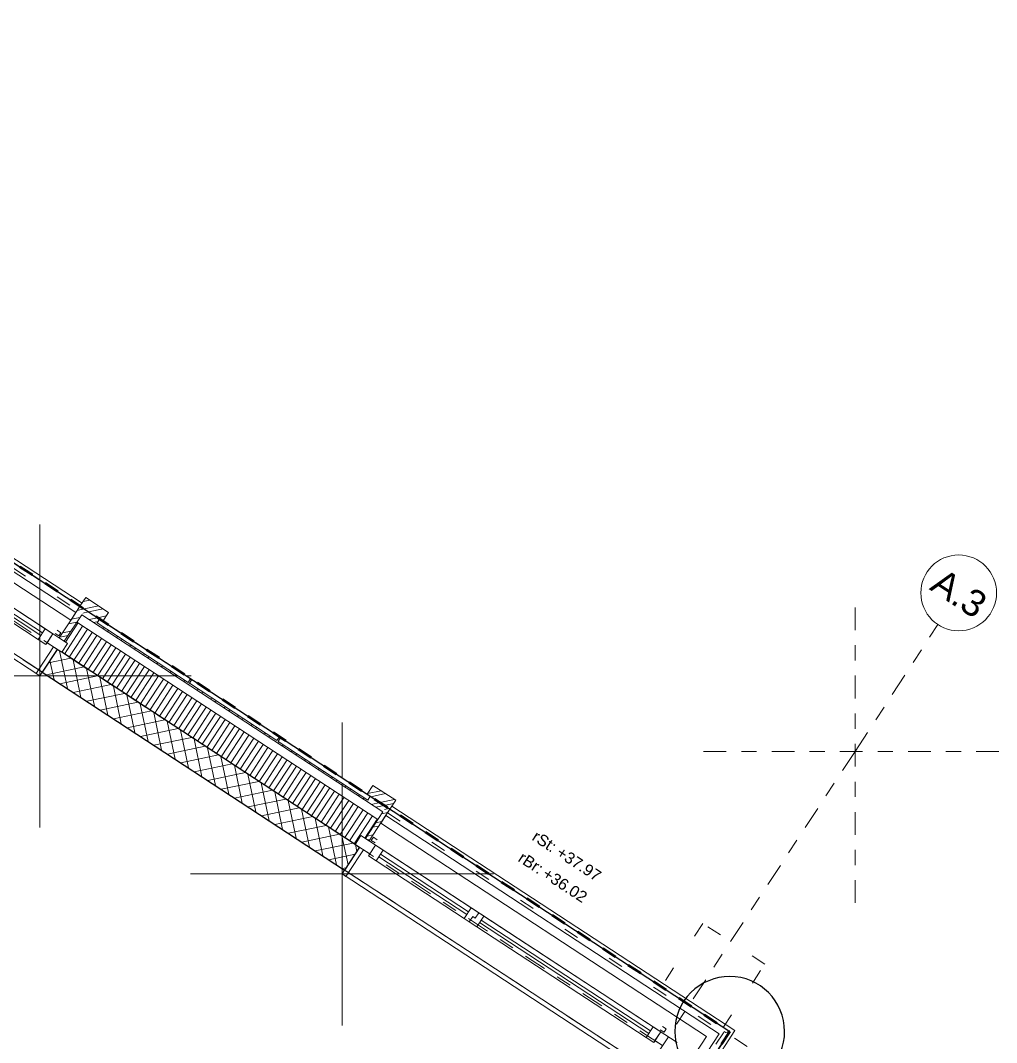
# Model space of a CAD drawing. Header units: metres. Extents: x 2696278.3 to 2696314, y 1245153.2 to 1245192.4.
# Drawn here: x 2696306.52 to 2696312.96, y 1245180.22 to 1245186.96 of the extents above; entities that cross this region are included whole.
import ezdxf

# ---------------------------------------------------------------- set-up
doc = ezdxf.new("R2010")
doc.units = ezdxf.units.M
doc.set_wipeout_variables(frame=1)
doc.header["$PDMODE"] = 2
doc.header["$PDSIZE"] = -2
for name, pattern in [('000_hbf_Punkt 0.5mm', [0.25, 0, -0.25]), ('000_hbf_Strich 3_1mm Kanten', [0.2, 0.15, -0.05]), ('000_hbf_Strichpunkt 3_1_1mm Achsen', [0.25, 0.15, -0.05, 0, -0.05]), ('Strich 1 für MST 1_200', [0.15000000000000002, 0.1, -0.05]), ('Strichpunkt 3_1_1mm Achsen', [5, 3, -1, 0, -1]), ('Strichpunkt für MST 1_20', [0.25, 0.15, -0.05, 0, -0.05]), ('Wipeout_Contour', [10000, 0, -10000])]:
    doc.linetypes.add(name, pattern=pattern)
for name, color, linetype in [('010 Fenster', 7, 'Continuous'), ('0_C21_Aussenwandkonstruktion.3D', 7, 'Continuous'), ('0_C21_Aussenwandkonstruktion.3D Bauteilschraffuren', 7, 'Continuous'), ('0_C21_Aussenwandkonstruktion.3D Schichttrennlinien', 7, 'Continuous'), ('0_E23_Fassadenbekleidung.3D', 7, 'Continuous'), ('0_E23_Fassadenbekleidung.3D Bauteilschraffuren', 7, 'Continuous'), ('0_E26_Absturzsicherung.3D', 7, 'Continuous'), ('0_E33_Sonnenschutz.3D', 7, 'Continuous'), ('0_G20_Bodenbelag.3D', 7, 'Continuous'), ('1_M01_Achsen.V', 7, 'Continuous'), ('1_R01_Raumstempel.V Kontur', 7, 'Continuous'), ('1_U04_Referenz-Bauperimeter.V', 7, 'Continuous')]:
    doc.layers.add(name, color=color, linetype=linetype)
doc.styles.add('ERSTELLTER_STIL_2', font='arial.ttf')
pattern_1 = [(11.79999856926126, (2696295.289406546, 1245171.756836134), (-0.01533720205487948, 0.07341505454011323), []), (11.79999856926126, (2696295.284294146, 1245171.781307818), (-0.01533720205487948, 0.07341505454011323), [])]
pattern_2 = [(191.8000178894103, (2696295.289406546, 1245171.756836134), (-0.01533722681045064, 0.07341504936840126), []), (191.8000178894103, (2696295.294518955, 1245171.73236445), (-0.01533722681045064, 0.07341504936840126), [])]

msp = doc.modelspace()

# ---------------------------------------------------------------- linework, layer by layer
at = {"layer": '010 Fenster', "color": 7, "linetype": 'Continuous', "lineweight": 13}
for p, q in [((2696304.938972014, 1245184.085111797), (2696306.71291233, 1245182.924277719)), ((2696306.650694687, 1245182.902250123), (2696306.223944895, 1245183.181507378)), ((2696306.234896159, 1245183.198242664), (2696306.661645952, 1245182.918985409)), ((2696306.252691965, 1245183.225437503), (2696306.679441758, 1245182.946180249)), ((2696306.632898882, 1245182.875055283), (2696306.206149089, 1245183.154312538)), ((2696306.632898882, 1245182.875055283), (2696306.679441758, 1245182.946180249)), ((2696306.679441758, 1245182.946180249), (2696306.729647616, 1245182.913326454)), ((2696306.691318189, 1245182.854752953), (2696306.729647616, 1245182.913326454)), ((2696306.729647616, 1245182.913326454), (2696306.71291233, 1245182.924277719)), ((2696308.862903854, 1245181.41578084), (2696308.90944673, 1245181.486905806)), ((2696309.490997918, 1245181.106349351), (2696308.90944673, 1245181.486905806)), ((2696308.812697996, 1245181.448634635), (2696308.862903854, 1245181.41578084)), ((2696308.862903854, 1245181.41578084), (2696309.444455042, 1245181.035224385)), ((2696308.880699659, 1245181.44297568), (2696309.462250848, 1245181.062419225)), ((2696309.473202113, 1245181.079154511), (2696308.891650924, 1245181.459710966)), ((2696309.490997918, 1245181.106349351), (2696309.444455042, 1245181.035224385)), ((2696309.541203776, 1245181.073495556), (2696309.490997918, 1245181.106349351)), ((2696309.517932338, 1245181.037933073), (2696309.541203776, 1245181.073495556)), ((2696309.541203776, 1245181.073495556), (2696309.517932338, 1245181.037933073)), ((2696309.574674348, 1245181.051593026), (2696309.541203776, 1245181.073495556)), ((2696309.444455042, 1245181.035224385), (2696309.477925614, 1245181.013321856)), ((2696309.477925614, 1245181.013321856), (2696309.501197052, 1245181.048884338)), ((2696309.501197052, 1245181.048884338), (2696309.477925614, 1245181.013321856)), ((2696309.477925614, 1245181.013321856), (2696309.528131472, 1245180.980468061)), ((2696309.501197052, 1245181.048884338), (2696309.517932338, 1245181.037933073)), ((2696309.517932338, 1245181.037933073), (2696309.501197052, 1245181.048884338)), ((2696309.528131472, 1245180.980468061), (2696309.574674348, 1245181.051593026)), ((2696309.545927278, 1245181.007662901), (2696310.663007618, 1245180.27666597)), ((2696310.673958883, 1245180.293401256), (2696309.556878543, 1245181.024398187)), ((2696310.691754689, 1245180.320596095), (2696309.574674348, 1245181.051593026)), ((2696309.528131472, 1245180.980468061), (2696310.645211813, 1245180.24947113)), ((2696310.002150496, 1245178.417553516), (2696311.23142998, 1245180.296089369)), ((2696310.691754689, 1245180.320596095), (2696310.645211813, 1245180.24947113)), ((2696310.741960546, 1245180.2877423), (2696310.691754689, 1245180.320596095)), ((2696310.695417671, 1245180.216617335), (2696310.741960546, 1245180.2877423)), ((2696310.741960546, 1245180.2877423), (2696310.703631119, 1245180.229168799)), ((2696310.850739905, 1245180.216559079), (2696310.72522526, 1245180.298693565)), ((2696310.72522526, 1245180.298693565), (2696310.741960546, 1245180.2877423)), ((2696310.645211813, 1245180.24947113), (2696310.695417671, 1245180.216617335)), ((2696310.703631119, 1245180.229168799), (2696310.753836977, 1245180.196315005))]:
    msp.add_line(p, q, dxfattribs=at)
at = {"layer": '010 Fenster', "color": 7, "linetype": 'Strichpunkt 3_1_1mm Achsen', "lineweight": 13}
msp.add_line((2696309.981231389, 1245178.431242597), (2696311.196821791, 1245180.288859343), dxfattribs=at)
at = {"layer": '0_C21_Aussenwandkonstruktion.3D', "color": 255, "linetype": '000_hbf_Punkt 0.5mm', "lineweight": 0, "flags": 128}
for points in [[(2696305.00091722, 1245184.307493539), (2696306.891949725, 1245183.070036435)], [(2696306.892004534, 1245183.070000569), (2696306.908431435, 1245183.095103504)], [(2696306.891949725, 1245183.070036435), (2696306.892004534, 1245183.070000569)], [(2696310.744969076, 1245180.584543452), (2696309.914480503, 1245181.128000023), (2696308.954295945, 1245181.756327226)], [(2696308.937869036, 1245181.731224279), (2696309.898053615, 1245181.10289711), (2696310.728542189, 1245180.559440538), (2696311.138556689, 1245180.291134553), (2696311.155291954, 1245180.280183302)], [(2696311.018750698, 1245181.002925601), (2696310.744969076, 1245180.584543452)], [(2696311.428765198, 1245180.734619616), (2696311.018750698, 1245181.002925601)], [(2696311.154983576, 1245180.316237466), (2696311.428765198, 1245180.734619616)], [(2696311.160767599, 1245180.288550956), (2696311.15529198, 1245180.280183333), (2696310.892461604, 1245179.87853644), (2696310.458517722, 1245179.215400717), (2696309.956129401, 1245178.447670934)], [(2696311.188456624, 1245180.294333364), (2696311.154983576, 1245180.316237466)], [(2696311.169135222, 1245180.283075337), (2696311.160767599, 1245180.288550956)], [(2696311.182980881, 1245180.285967845), (2696311.169135222, 1245180.283075337)], [(2696311.191347098, 1245180.280493146), (2696311.182980881, 1245180.285967845)], [(2696311.1829826, 1245180.285968179), (2696311.188456624, 1245180.294333364)], [(2696311.185870523, 1245180.272124063), (2696311.191347098, 1245180.280493146)], [(2696311.60425269, 1245179.998342429), (2696311.185870523, 1245180.272124063)]]:
    msp.add_lwpolyline(points, dxfattribs=at)
at = {"layer": '0_C21_Aussenwandkonstruktion.3D', "color": 7, "linetype": 'Continuous', "lineweight": 5, "flags": 128}
for points in [[(2696306.908431435, 1245183.095103504), (2696306.908376627, 1245183.09513937)], [(2696308.954295945, 1245181.756327226), (2696308.937869036, 1245181.731224279)]]:
    msp.add_lwpolyline(points, dxfattribs=at)
at = {"layer": '0_E26_Absturzsicherung.3D', "color": 7, "linetype": 'Continuous', "lineweight": 13, "flags": 128}
for points in [[(2696309.939421656, 1245178.458602121), (2696311.127652535, 1245180.274409134)], [(2696311.127652535, 1245180.274409134), (2696311.077446677, 1245180.307262928)], [(2696311.044592882, 1245180.25705707), (2696309.889215798, 1245178.491455916)]]:
    msp.add_lwpolyline(points, dxfattribs=at)
at = {"layer": '0_E33_Sonnenschutz.3D', "color": 7, "linetype": 'Strichpunkt für MST 1_20', "lineweight": 13}
for p, q in [((2696310.764171465, 1245180.285158679), (2696310.739068536, 1245180.301585576)), ((2696310.777860546, 1245180.306077786), (2696310.752757617, 1245180.322504683)), ((2696310.777860546, 1245180.306077786), (2696310.764171465, 1245180.285158679))]:
    msp.add_line(p, q, dxfattribs=at)
at = {"layer": '0_G20_Bodenbelag.3D', "color": 255, "linetype": 'Wipeout_Contour', "lineweight": 18, "flags": 128}
msp.add_lwpolyline([(2696306.956772945, 1245182.465932173), (2696310.504565483, 1245180.144117348), (2696308.686752336, 1245177.366202764), (2696305.138862238, 1245179.687872849), (2696303.687834778, 1245177.470466604), (2696303.17312723, 1245176.68390962), (2696303.129318259, 1245176.616955543), (2696304.986936897, 1245175.40136888), (2696302.971918909, 1245172.322093308), (2696300.94276099, 1245173.649934745), (2696300.882521508, 1245173.557878867), (2696300.367814018, 1245172.771321608), (2696299.497188048, 1245171.440865018), (2696298.949107339, 1245171.799518303), (2696299.30502325, 1245172.34341552), (2696297.757011965, 1245173.356404583), (2696298.697429155, 1245174.793514064), (2696299.366838434, 1245174.355465395), (2696302.697398424, 1245179.44510005), (2696301.253981262, 1245180.389644598), (2696303.915136004, 1245184.456320879)], close=True, dxfattribs=at)
at = {"layer": '1_M01_Achsen.V', "color": 7, "linetype": '000_hbf_Strichpunkt 3_1_1mm Achsen', "lineweight": 13}
msp.add_line((2696312.024182826, 1245182.137607232), (2696312.57174607, 1245182.974371532), dxfattribs=at)
msp.add_line((2696312.024182826, 1245182.137607232), (2696312.57174607, 1245182.974371532), dxfattribs=at)
at = {"layer": '1_M01_Achsen.V', "color": 7, "linetype": 'Continuous', "lineweight": 13}
msp.add_circle((2696312.708636881, 1245183.183562607), 0.25, dxfattribs=at)
msp.add_circle((2696312.708636881, 1245183.183562607), 0.25, dxfattribs=at)
at = {"layer": '1_M01_Achsen.V', "color": 7, "linetype": '000_hbf_Strichpunkt 3_1_1mm Achsen', "lineweight": 13}
msp.add_point((2696312.024182826, 1245182.137607232), dxfattribs=at)
msp.add_point((2696312.024182826, 1245182.137607232), dxfattribs=at)
msp.add_point((2696312.024182826, 1245182.137607232), dxfattribs=at)
msp.add_point((2696312.024182826, 1245182.137607232), dxfattribs=at)
at = {"layer": '1_R01_Raumstempel.V Kontur', "color": 21, "linetype": 'Continuous', "lineweight": 0, "true_color": 0xffa8a8, "flags": 128}
msp.add_lwpolyline([(2696301.25398075, 1245180.389644039), (2696302.697400141, 1245179.445096805), (2696302.001578927, 1245178.381770805), (2696303.59982826, 1245177.335983663), (2696303.682356064, 1245177.46209936), (2696305.138861756, 1245179.687873237), (2696308.686748386, 1245177.366201856), (2696310.504684997, 1245180.144300041), (2696306.956799195, 1245182.465973544), (2696303.915167522, 1245184.45636347)], close=True, dxfattribs=at)
at = {"layer": '1_U04_Referenz-Bauperimeter.V', "color": 32, "linetype": 'Continuous', "lineweight": 25, "true_color": 0xe66900}
msp.add_lwpolyline([(2696310.834502305, 1245180.289999984, 0.4142135623730951), (2696311.197002297, 1245179.927499975, 0.4142135623730951), (2696311.559502306, 1245180.289999966, 0.4142135623730951), (2696311.197002315, 1245180.652499975, 0.4142135623730951)], format="xyb", close=True, dxfattribs=at)

# ---------------------------------------------------------------- texts
at = {"layer": '010 Fenster', "color": 7, "lineweight": 13, "attachment_point": 3, "rotation": 326.7999985692613, "style": 'ERSTELLTER_STIL_2'}
for s, insert, char_height in [('\\A1;{\\pqr;\\fArial|b0|i0|c0|p0;\\W1.000000;rSt:}', (2696310.063470136, 1245181.530730128), 0.07499999999999998), ('\\A1;{\\pqr;\\fArial|b0|i0|c0|p0;\\W1.000000;+37.97}', (2696310.357771437, 1245181.338144742), 0.075), ('\\A1;{\\pqr;\\fArial|b0|i0|c0|p0;\\W1.000000;rBr:}', (2696309.976306372, 1245181.387165841), 0.07499999999999998), ('\\A1;{\\pqr;\\fArial|b0|i0|c0|p0;\\W1.000000;+36.02}', (2696310.265859035, 1245181.197687878), 0.075)]:
    msp.add_mtext(s, dxfattribs=dict(at, insert=insert, char_height=char_height))
at = {"layer": '1_M01_Achsen.V', "color": 7, "lineweight": 13, "insert": (2696312.605832981, 1245183.355405069), "char_height": 0.175, "attachment_point": 1, "rotation": 326.7999985692613, "style": 'ERSTELLTER_STIL_2'}
msp.add_mtext('\\A1;{\\pql;\\pt0;\\fArial|b0|i0|c0|p0;\\W1.000000;A.3}', dxfattribs=at)
msp.add_mtext('\\A1;{\\pql;\\pt0;\\fArial|b0|i0|c0|p0;\\W1.000000;A.3}', dxfattribs=at)

# ---------------------------------------------------------------- next in the draw order: wipeouts: each hides what was drawn before it
at = {"color": 254, "linetype": 'Wipeout_Contour', "lineweight": 0, "ltscale": 66.2447528403611}
msp.add_wipeout([(2696308.929190542, 1245181.772755718), (2696306.941847228, 1245183.073236813), (2696306.919944759, 1245183.039766334), (2696308.907288073, 1245181.739285239)], dxfattribs=at).dxf.layer = '0_C21_Aussenwandkonstruktion.3D Bauteilschraffuren'

# ---------------------------------------------------------------- next in the draw order: hatches: boundary and pattern name
at = {"layer": '0_C21_Aussenwandkonstruktion.3D Bauteilschraffuren', "linetype": 'Continuous', "lineweight": 0, "true_color": 0x000000}
h = msp.add_hatch(dxfattribs=at)
h.set_pattern_fill('NATURSTEIN__ALLGEMEIN_0001', color=18, scale=0.9999999999999999, angle=-33.20000143073872, style=0, pattern_type=2)
h.set_pattern_definition([(191.7999985692612, (2696295.289406546, 1245171.756836134), (-0.01533720205487947, 0.07341505454011324), []), (191.7999985692612, (2696295.294518947, 1245171.732364449), (-0.01533720205487947, 0.07341505454011324), [])])
h.paths.add_polyline_path([(2696308.929190542, 1245181.772755718), (2696306.941847228, 1245183.073236813), (2696306.919944759, 1245183.039766334), (2696308.907288073, 1245181.739285239)])

# ---------------------------------------------------------------- next in the draw order: wipeouts: each hides what was drawn before it
at = {"color": 254, "linetype": 'Wipeout_Contour', "lineweight": 0, "ltscale": 130.0814132810852}
msp.add_wipeout([(2696306.8870908897, 1245182.9895604162), (2696306.8049563947, 1245182.864045758), (2696306.8258754746, 1245182.850356695), (2696306.787546075, 1245182.791783236), (2696308.724683565, 1245181.5241558275), (2696308.7630130043, 1245181.5827293466), (2696308.792299734, 1245181.5635646468), (2696308.874434229, 1245181.689079305)], dxfattribs=at).dxf.layer = '0_C21_Aussenwandkonstruktion.3D Bauteilschraffuren'

# ---------------------------------------------------------------- next in the draw order: hatches: boundary and pattern name
at = {"layer": '0_C21_Aussenwandkonstruktion.3D Bauteilschraffuren', "linetype": 'Continuous', "lineweight": 0, "true_color": 0x000000}
h = msp.add_hatch(dxfattribs=at)
h.set_pattern_fill('DÄMMSTOFF__ALLGEMEIN_VER_31', color=18, scale=0.9999999999999999, angle=-33.20000143073872, style=0, pattern_type=2)
h.set_pattern_definition([(236.7999985692613, (2696295.289406546, 1245171.756836134), (0.03137866124196392, -0.02053362166453037), [])])
h.paths.add_polyline_path([(2696306.88709089, 1245182.989560416), (2696306.804956395, 1245182.864045758), (2696306.825875475, 1245182.850356695), (2696306.787546075, 1245182.791783236), (2696308.724683566, 1245181.524155827), (2696308.763013004, 1245181.582729346), (2696308.792299734, 1245181.563564647), (2696308.874434229, 1245181.689079305)])

# ---------------------------------------------------------------- next in the draw order: linework, layer by layer
at = {"layer": '010 Fenster', "color": 7, "linetype": 'Continuous', "lineweight": 13}
msp.add_line((2696310.72522526, 1245180.298693565), (2696308.875976158, 1245181.508808336), dxfattribs=at)

# ---------------------------------------------------------------- next in the draw order: wipeouts: each hides what was drawn before it
at = {"color": 254, "linetype": 'Wipeout_Contour', "lineweight": 0, "ltscale": 64.49459494790082}
msp.add_wipeout([(2696306.9418472145, 1245183.073236837), (2696306.9083766425, 1245183.095139367), (2696306.771485831, 1245182.8859482922), (2696306.804956403, 1245182.8640457622)], dxfattribs=at).dxf.layer = '0_C21_Aussenwandkonstruktion.3D Bauteilschraffuren'
at = {"color": 254, "linetype": 'Wipeout_Contour', "lineweight": 0, "ltscale": 98.19759446228466}
msp.add_wipeout([(2696306.7875460363, 1245182.7917832194), (2696306.75825933, 1245182.8109479041), (2696306.659697942, 1245182.660330324), (2696308.6554088932, 1245181.3543736003), (2696308.753970281, 1245181.5049911805), (2696308.724683575, 1245181.5241558652)], dxfattribs=at).dxf.layer = '0_C21_Aussenwandkonstruktion.3D Bauteilschraffuren'
at = {"color": 254, "linetype": 'Wipeout_Contour', "lineweight": 0, "ltscale": 67.26658470347647}
msp.add_wipeout([(2696308.9291905393, 1245181.7727557349), (2696308.792299728, 1245181.56356466), (2696308.817402657, 1245181.547137763), (2696308.9542934685, 1245181.7563288377)], dxfattribs=at).dxf.layer = '0_C21_Aussenwandkonstruktion.3D Bauteilschraffuren'

# ---------------------------------------------------------------- next in the draw order: hatches: boundary and pattern name
at = {"layer": '0_C21_Aussenwandkonstruktion.3D Bauteilschraffuren', "linetype": 'Continuous', "lineweight": 0, "true_color": 0x000000}
h = msp.add_hatch(dxfattribs=at)
h.set_pattern_fill('NATURSTEIN__ALLGEMEIN_0001', color=18, scale=0.9999999999999999, angle=-33.20000143073872, style=0, pattern_type=2)
h.set_pattern_definition(pattern_1)
h.paths.add_polyline_path([(2696306.941847214, 1245183.073236837), (2696306.908376642, 1245183.095139367), (2696306.771485831, 1245182.885948292), (2696306.804956403, 1245182.864045762)])
h = msp.add_hatch(dxfattribs=at)
h.set_pattern_fill('BETON_0001', color=18, scale=0.9999999999999999, angle=-33.20000143073872, style=0, pattern_type=2)
h.set_pattern_definition([(191.7999985692612, (2696295.289406546, 1245171.756836134), (-0.01533720205487948, 0.07341505454011323), []), (281.7999985692614, (2696295.289406546, 1245171.756836134), (0.07341505454011318, 0.01533720205487973), [])])
h.paths.add_polyline_path([(2696306.787546037, 1245182.791783219), (2696306.75825933, 1245182.810947904), (2696306.659697942, 1245182.660330324), (2696308.655408894, 1245181.3543736), (2696308.753970282, 1245181.50499118), (2696308.724683576, 1245181.524155864)])
h = msp.add_hatch(dxfattribs=at)
h.set_pattern_fill('NATURSTEIN__ALLGEMEIN_0001', color=18, scale=0.9999999999999999, angle=-33.20000143073872, style=0, pattern_type=2)
h.set_pattern_definition(pattern_1)
h.paths.add_polyline_path([(2696308.929190539, 1245181.772755735), (2696308.792299728, 1245181.56356466), (2696308.817402657, 1245181.547137763), (2696308.954293468, 1245181.756328837)])

# ---------------------------------------------------------------- next in the draw order: linework, layer by layer
at = {"layer": '010 Fenster', "color": 7, "linetype": 'Strichpunkt 3_1_1mm Achsen', "lineweight": 13}
for p, q in [((2696306.908376642, 1245183.095139367), (2696305.017289324, 1245184.332632299)), ((2696308.954293468, 1245181.756328837), (2696311.196821791, 1245180.288859343))]:
    msp.add_line(p, q, dxfattribs=at)
at = {"layer": '010 Fenster', "color": 7, "linetype": 'Continuous', "lineweight": 13}
for p, q in [((2696306.922065723, 1245183.116058474), (2696305.030978405, 1245184.353551407)), ((2696306.643271051, 1245182.635227391), (2696304.701977876, 1245183.905574118)), ((2696306.908376642, 1245183.095139367), (2696306.922065723, 1245183.116058474)), ((2696306.729647616, 1245182.913326454), (2696306.68310474, 1245182.842201489)), ((2696306.71291233, 1245182.924277719), (2696306.82587551, 1245182.850356681)), ((2696306.68310474, 1245182.842201489), (2696306.632898882, 1245182.875055283)), ((2696306.733156404, 1245182.827374791), (2696306.63459502, 1245182.676757217)), ((2696306.787546083, 1245182.79178318), (2696306.691318189, 1245182.854752953)), ((2696306.758259333, 1245182.810947893), (2696306.733156404, 1245182.827374791)), ((2696306.82587551, 1245182.850356681), (2696306.787546083, 1245182.79178318)), ((2696306.82587551, 1245182.850356681), (2696306.787546083, 1245182.79178318)), ((2696306.82587551, 1245182.850356681), (2696306.804956403, 1245182.864045762)), ((2696306.82587551, 1245182.850356681), (2696306.804956403, 1245182.864045762)), ((2696306.659697948, 1245182.66033032), (2696306.758259333, 1245182.810947893)), ((2696306.63459502, 1245182.676757217), (2696306.618168122, 1245182.651654288)), ((2696306.618168122, 1245182.651654288), (2696306.643271051, 1245182.635227391)), ((2696306.63459502, 1245182.676757217), (2696306.659697948, 1245182.66033032)), ((2696306.659697948, 1245182.66033032), (2696306.63459502, 1245182.676757217)), ((2696306.643271051, 1245182.635227391), (2696306.659697948, 1245182.66033032)), ((2696308.954293468, 1245181.756328837), (2696308.967982549, 1245181.777247945)), ((2696308.967982549, 1245181.777247945), (2696311.23142998, 1245180.296089369)), ((2696308.763012977, 1245181.582729374), (2696308.72468355, 1245181.524155872)), ((2696308.763012977, 1245181.582729374), (2696308.72468355, 1245181.524155872)), ((2696308.875976158, 1245181.508808336), (2696308.763012977, 1245181.582729374)), ((2696308.763012977, 1245181.582729374), (2696308.792299728, 1245181.56356466)), ((2696308.763012977, 1245181.582729374), (2696308.792299728, 1245181.56356466)), ((2696308.655408917, 1245181.354373585), (2696308.753970301, 1245181.504991159)), ((2696308.77907323, 1245181.488564262), (2696308.680511846, 1245181.337946688)), ((2696308.72468355, 1245181.524155872), (2696308.820911445, 1245181.461186099)), ((2696308.753970301, 1245181.504991159), (2696308.77907323, 1245181.488564262)), ((2696308.859240872, 1245181.5197596), (2696308.812697996, 1245181.448634635)), ((2696308.820911445, 1245181.461186099), (2696308.859240872, 1245181.5197596)), ((2696308.859240872, 1245181.5197596), (2696308.875976158, 1245181.508808336)), ((2696308.90944673, 1245181.486905806), (2696308.859240872, 1245181.5197596)), ((2696308.638982019, 1245181.329270656), (2696308.655408917, 1245181.354373585)), ((2696308.680511846, 1245181.337946688), (2696308.655408917, 1245181.354373585)), ((2696308.655408917, 1245181.354373585), (2696308.680511846, 1245181.337946688)), ((2696308.680511846, 1245181.337946688), (2696308.664084949, 1245181.312843759)), ((2696308.638982019, 1245181.329270656), (2696310.463128193, 1245180.135582783)), ((2696308.664084949, 1245181.312843759), (2696308.638982019, 1245181.329270656))]:
    msp.add_line(p, q, dxfattribs=at)
at = {"layer": '010 Fenster', "color": 7, "linetype": '000_hbf_Strich 3_1mm Kanten', "lineweight": 13}
for p, q in [((2696306.659697948, 1245182.66033032), (2696304.718404773, 1245183.930677047)), ((2696308.655408917, 1245181.354373585), (2696310.504658019, 1245180.144258815))]:
    msp.add_line(p, q, dxfattribs=at)
at = {"layer": '010 Fenster', "color": 7, "linetype": 'Continuous', "lineweight": 5}
for p, q in [((2696306.908376642, 1245183.095139367), (2696306.886474112, 1245183.061668795)), ((2696306.886474112, 1245183.061668795), (2696306.853620317, 1245183.011462937)), ((2696306.853620317, 1245183.011462937), (2696306.771485831, 1245182.885948292)), ((2696306.804956403, 1245182.864045762), (2696306.771485831, 1245182.885948292)), ((2696306.804956403, 1245182.864045762), (2696306.771485831, 1245182.885948292)), ((2696308.954293468, 1245181.756328837), (2696308.932390938, 1245181.722858266)), ((2696308.932390938, 1245181.722858266), (2696308.899537143, 1245181.672652408)), ((2696308.899537143, 1245181.672652408), (2696308.817402657, 1245181.547137763)), ((2696308.792299728, 1245181.56356466), (2696308.817402657, 1245181.547137763)), ((2696308.792299728, 1245181.56356466), (2696308.817402657, 1245181.547137763))]:
    msp.add_line(p, q, dxfattribs=at)
at = {"layer": '010 Fenster', "color": 7, "linetype": 'Continuous', "lineweight": 25}
for p, q in [((2696306.758259333, 1245182.810947893), (2696306.659697948, 1245182.66033032)), ((2696306.758259333, 1245182.810947893), (2696306.659697948, 1245182.66033032)), ((2696306.787546083, 1245182.79178318), (2696306.758259333, 1245182.810947893)), ((2696306.787546083, 1245182.79178318), (2696306.758259333, 1245182.810947893)), ((2696308.753970301, 1245181.504991159), (2696308.655408917, 1245181.354373585)), ((2696308.753970301, 1245181.504991159), (2696308.655408917, 1245181.354373585)), ((2696308.72468355, 1245181.524155872), (2696308.753970301, 1245181.504991159)), ((2696308.72468355, 1245181.524155872), (2696308.753970301, 1245181.504991159))]:
    msp.add_line(p, q, dxfattribs=at)
at = {"layer": '010 Fenster', "color": 7, "linetype": 'Continuous', "lineweight": 13}
for p in [(2696306.643271051, 1245182.635227391), (2696308.638982019, 1245181.329270656)]:
    msp.add_point(p, dxfattribs=at)
at = {"layer": '0_C21_Aussenwandkonstruktion.3D', "color": 7, "linetype": 'Continuous', "lineweight": 5}
for p, q in [((2696306.908376642, 1245183.095139367), (2696306.886474112, 1245183.061668795)), ((2696306.941847214, 1245183.073236837), (2696306.908431435, 1245183.095103504)), ((2696306.886474112, 1245183.061668795), (2696306.853620317, 1245183.011462937)), ((2696306.853620317, 1245183.011462937), (2696306.771485831, 1245182.885948292)), ((2696306.804956403, 1245182.864045762), (2696306.771485831, 1245182.885948292)), ((2696308.929190539, 1245181.772755735), (2696308.954293468, 1245181.756328837)), ((2696308.932390938, 1245181.722858266), (2696308.899537143, 1245181.672652408)), ((2696308.937869036, 1245181.731224279), (2696308.932390938, 1245181.722858266)), ((2696308.899537143, 1245181.672652408), (2696308.817402657, 1245181.547137763)), ((2696308.792299728, 1245181.56356466), (2696308.817402657, 1245181.547137763))]:
    msp.add_line(p, q, dxfattribs=at)
at = {"layer": '0_C21_Aussenwandkonstruktion.3D', "color": 7, "linetype": 'Continuous', "lineweight": 13}
for p, q in [((2696306.82587551, 1245182.850356681), (2696306.787546083, 1245182.79178318)), ((2696306.82587551, 1245182.850356681), (2696306.804956403, 1245182.864045762)), ((2696308.763012977, 1245181.582729374), (2696308.72468355, 1245181.524155872)), ((2696308.763012977, 1245181.582729374), (2696308.792299728, 1245181.56356466))]:
    msp.add_line(p, q, dxfattribs=at)
at = {"layer": '0_C21_Aussenwandkonstruktion.3D', "color": 7, "linetype": 'Continuous', "lineweight": 25}
for p, q in [((2696306.758259333, 1245182.810947893), (2696306.659697948, 1245182.66033032)), ((2696306.787546083, 1245182.79178318), (2696306.758259333, 1245182.810947893)), ((2696308.753970301, 1245181.504991159), (2696308.655408917, 1245181.354373585)), ((2696308.72468355, 1245181.524155872), (2696308.753970301, 1245181.504991159))]:
    msp.add_line(p, q, dxfattribs=at)
at = {"layer": '0_C21_Aussenwandkonstruktion.3D', "color": 7, "linetype": 'Continuous', "lineweight": 5, "flags": 128}
msp.add_lwpolyline([(2696308.929190589, 1245181.772755702), (2696306.94184721, 1245183.07323684)], dxfattribs=at)
at = {"layer": '0_C21_Aussenwandkonstruktion.3D', "color": 7, "linetype": 'Continuous', "lineweight": 25, "flags": 128}
msp.add_lwpolyline([(2696306.659698032, 1245182.660330265), (2696308.655408892, 1245181.354373601)], dxfattribs=at)
at = {"layer": '0_C21_Aussenwandkonstruktion.3D Schichttrennlinien', "color": 7, "linetype": 'Continuous', "lineweight": 5}
for p, q in [((2696306.919944684, 1245183.039766265), (2696306.804956403, 1245182.864045762)), ((2696308.907288074, 1245181.739285243), (2696306.919944751, 1245183.039766344)), ((2696308.874434324, 1245181.689079468), (2696306.887090994, 1245182.989560574)), ((2696308.907288009, 1245181.739285163), (2696308.792299728, 1245181.56356466))]:
    msp.add_line(p, q, dxfattribs=at)
at = {"layer": '0_C21_Aussenwandkonstruktion.3D Schichttrennlinien', "color": 7, "linetype": 'Continuous', "lineweight": 25}
msp.add_line((2696308.724683507, 1245181.524155861), (2696306.787546072, 1245182.791783233), dxfattribs=at)
at = {"layer": '0_E26_Absturzsicherung.3D', "color": 7, "linetype": 'Continuous', "lineweight": 13, "flags": 128}
for points in [[(2696304.957104125, 1245184.240598307), (2696306.848191443, 1245183.003105375)], [(2696308.894080149, 1245181.664313247), (2696308.926933944, 1245181.714519105)], [(2696311.077446677, 1245180.307262928), (2696308.926933944, 1245181.714519105)], [(2696308.894080149, 1245181.664313247), (2696311.044592882, 1245180.25705707)]]:
    msp.add_lwpolyline(points, dxfattribs=at)
at = {"layer": '0_E33_Sonnenschutz.3D', "color": 7, "linetype": 'Strichpunkt für MST 1_20', "lineweight": 13}
for p, q in [((2696306.768646154, 1245182.899757321), (2696306.743543225, 1245182.916184218)), ((2696306.782335235, 1245182.920676428), (2696306.757232306, 1245182.937103326)), ((2696306.782335235, 1245182.920676428), (2696306.768646154, 1245182.899757321)), ((2696308.844935013, 1245181.570948881), (2696308.831245932, 1245181.550029773)), ((2696308.831245932, 1245181.550029773), (2696308.856348861, 1245181.533602876)), ((2696308.844935013, 1245181.570948881), (2696308.870037942, 1245181.554521983))]:
    msp.add_line(p, q, dxfattribs=at)

# ---------------------------------------------------------------- next in the draw order: wipeouts: each hides what was drawn before it
at = {"color": 254, "linetype": 'Wipeout_Contour', "lineweight": 0, "ltscale": 66.14947709429367}
msp.add_wipeout([(2696307.64699089, 1245182.612094497), (2696307.630563993, 1245182.586991568), (2696308.20793136, 1245182.2091729296), (2696308.2243582574, 1245182.2342758586)], dxfattribs=at).dxf.layer = '0_E23_Fassadenbekleidung.3D Bauteilschraffuren'

# ---------------------------------------------------------------- next in the draw order: linework, layer by layer
at = {"layer": '0_E23_Fassadenbekleidung.3D', "color": 253, "linetype": 'Continuous', "lineweight": 13, "true_color": 0xacacac, "flags": 128}
msp.add_lwpolyline([(2696307.64699089, 1245182.612094497), (2696307.630563993, 1245182.586991568), (2696308.207931359, 1245182.209172929), (2696308.224358257, 1245182.234275858)], close=True, dxfattribs=at)

# ---------------------------------------------------------------- next in the draw order: wipeouts: each hides what was drawn before it
at = {"color": 254, "linetype": 'Wipeout_Contour', "lineweight": 0, "ltscale": 65.39075271202097}
msp.add_wipeout([(2696307.0382448626, 1245183.010446757), (2696307.0218179654, 1245182.985343828), (2696307.6221963502, 1245182.5924672002), (2696307.6386232474, 1245182.6175701292)], dxfattribs=at).dxf.layer = '0_E23_Fassadenbekleidung.3D Bauteilschraffuren'
at = {"color": 254, "linetype": 'Wipeout_Contour', "lineweight": 0, "ltscale": 67.01593308778644}
msp.add_wipeout([(2696308.2327259, 1245182.228800226), (2696308.216299003, 1245182.203697297), (2696308.808301165, 1245181.8163019165), (2696308.824728062, 1245181.8414048455)], dxfattribs=at).dxf.layer = '0_E23_Fassadenbekleidung.3D Bauteilschraffuren'

# ---------------------------------------------------------------- next in the draw order: linework, layer by layer
at = {"layer": '0_E23_Fassadenbekleidung.3D', "color": 253, "linetype": 'Continuous', "lineweight": 13, "true_color": 0xacacac, "flags": 128}
for points in [[(2696307.038244862, 1245183.010446757), (2696307.021817965, 1245182.985343828), (2696307.622196349, 1245182.5924672), (2696307.638623247, 1245182.617570129)], [(2696308.2327259, 1245182.228800226), (2696308.216299003, 1245182.203697297), (2696308.808301164, 1245181.816301916), (2696308.824728061, 1245181.841404845)]]:
    msp.add_lwpolyline(points, close=True, dxfattribs=at)

# ---------------------------------------------------------------- next in the draw order: wipeouts: each hides what was drawn before it
at = {"color": 254, "linetype": 'Wipeout_Contour', "lineweight": 0, "ltscale": 65.18162121346032}
msp.add_wipeout([(2696307.097353058, 1245183.0551355057), (2696306.946735451, 1245183.153696839), (2696306.908406044, 1245183.0951233252), (2696307.059023651, 1245182.996561992)], dxfattribs=at).dxf.layer = '0_E23_Fassadenbekleidung.3D Bauteilschraffuren'
at = {"color": 254, "linetype": 'Wipeout_Contour', "lineweight": 0, "ltscale": 67.76218182212503}
msp.add_wipeout([(2696308.992624608, 1245181.8149053997), (2696308.842007001, 1245181.913466733), (2696308.803677594, 1245181.8548932192), (2696308.9542952008, 1245181.756331886)], dxfattribs=at).dxf.layer = '0_E23_Fassadenbekleidung.3D Bauteilschraffuren'

# ---------------------------------------------------------------- next in the draw order: hatches: boundary and pattern name
at = {"layer": '0_E23_Fassadenbekleidung.3D Bauteilschraffuren', "linetype": 'Continuous', "lineweight": 0, "true_color": 0x000000}
h = msp.add_hatch(dxfattribs=at)
h.set_pattern_fill('NATURSTEIN__ALLGEMEIN_0001', color=18, scale=0.9999999999999999, angle=-33.20000143073872, style=0, pattern_type=2)
h.set_pattern_definition(pattern_2)
h.paths.add_polyline_path([(2696307.097353058, 1245183.055135506), (2696306.946735451, 1245183.153696839), (2696306.908406043, 1245183.095123325), (2696307.05902365, 1245182.996561992)])
h = msp.add_hatch(dxfattribs=at)
h.set_pattern_fill('NATURSTEIN__ALLGEMEIN_0001', color=18, scale=0.9999999999999999, angle=-33.20000143073872, style=0, pattern_type=2)
h.set_pattern_definition(pattern_2)
h.paths.add_polyline_path([(2696308.992624609, 1245181.8149054), (2696308.842007001, 1245181.913466733), (2696308.803677594, 1245181.854893219), (2696308.954295201, 1245181.756331886)])

# ---------------------------------------------------------------- next in the draw order: linework, layer by layer
at = {"layer": '0_E23_Fassadenbekleidung.3D', "color": 7, "linetype": 'Continuous', "lineweight": 13, "flags": 128}
for points in [[(2696306.946735451, 1245183.153696839), (2696306.908406043, 1245183.095123325)], [(2696306.908406043, 1245183.095123325), (2696307.05902365, 1245182.996561992)], [(2696307.097353058, 1245183.055135506), (2696306.946735451, 1245183.153696839)], [(2696307.05902365, 1245182.996561992), (2696307.097353058, 1245183.055135506)], [(2696308.842007001, 1245181.913466733), (2696308.803677594, 1245181.854893219)], [(2696308.992624609, 1245181.8149054), (2696308.842007001, 1245181.913466733)], [(2696308.803677594, 1245181.854893219), (2696308.954295201, 1245181.756331886)], [(2696308.954295201, 1245181.756331886), (2696308.992624609, 1245181.8149054)]]:
    msp.add_lwpolyline(points, dxfattribs=at)
at = {"layer": '0_E26_Absturzsicherung.3D', "color": 7, "linetype": 'Continuous', "lineweight": 13, "flags": 128}
for points in [[(2696306.881045238, 1245183.053311233), (2696304.98995792, 1245184.290804165)], [(2696306.848191443, 1245183.003105375), (2696306.881045238, 1245183.053311233)]]:
    msp.add_lwpolyline(points, dxfattribs=at)
at = {"layer": '1_M01_Achsen.V', "color": 7, "linetype": '000_hbf_Strichpunkt 3_1_1mm Achsen', "lineweight": 13}
for p, q in [((2696311.858364593, 1245179.47352999), (2696295.959842897, 1245189.877231633)), ((2696311.858364593, 1245179.47352999), (2696295.959842897, 1245189.877231633)), ((2696312.024182826, 1245182.137607232), (2696293.95460801, 1245154.524404058)), ((2696312.024182826, 1245182.137607232), (2696293.95460801, 1245154.524404058))]:
    msp.add_line(p, q, dxfattribs=at)
at = {"layer": '1_U04_Referenz-Bauperimeter.V', "color": 12, "linetype": 'Strich 1 für MST 1_200', "lineweight": 50, "true_color": 0xc4000b}
msp.add_lwpolyline([(2696296.971002538, 1245189.59800033), (2696311.197002306, 1245180.289999975), (2696295.3190017, 1245156.023000371), (2696281.093001932, 1245165.331000726)], close=True, dxfattribs=at)
at = {"layer": '1_U04_Referenz-Bauperimeter.V', "color": 32, "linetype": 'Continuous', "lineweight": 25, "true_color": 0xe66900}
msp.add_lwpolyline([(2696296.971002538, 1245189.59800033), (2696311.197002306, 1245180.289999975), (2696295.3190017, 1245156.023000371), (2696281.093001932, 1245165.331000726)], close=True, dxfattribs=at)

doc.saveas('drawing.dxf')
